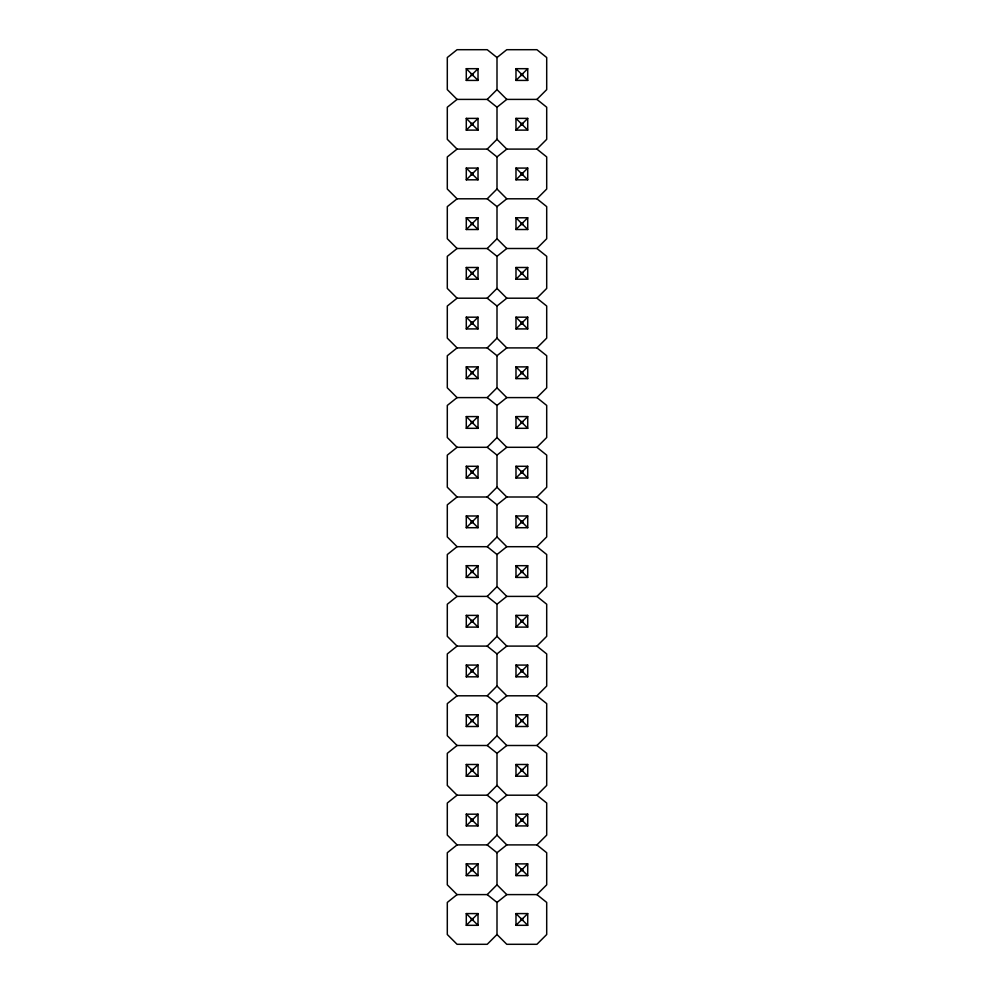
<?xml version="1.0" encoding="UTF-8"?>
<svg xmlns="http://www.w3.org/2000/svg" width="994" height="994" viewBox="0 0 994 994"><rect width="100%" height="100%" fill="white"/><g stroke="black" fill="none" stroke-linecap="round" stroke-linejoin="round"><path stroke-width="1.49" d="M466.285 80.415L471.255 75.445L473.045 75.445L478.015 80.415L466.285 80.415L466.285 68.685L478.015 68.685L478.015 80.415M466.285 68.685L471.255 73.655L473.045 73.655L478.015 68.685M457.078 149.1L447.3 139.322L447.3 107.228L457.078 99.4L487.222 99.4L497 89.622L497 57.528L506.778 49.7L536.922 49.7L546.7 57.528L546.7 89.622L536.922 99.4L506.778 99.4L497 107.228L497 139.322L487.222 149.1L457.078 149.1L447.3 156.928L447.3 189.022L457.078 198.8L487.222 198.8L497 206.628L497 238.722L487.222 248.5L457.078 248.5L447.3 256.328L447.3 288.422L457.078 298.2L487.222 298.2L497 306.028L497 338.122L487.222 347.9L457.078 347.9L447.3 355.728L447.3 387.822L457.078 397.6L487.222 397.6L497 405.428L497 437.522L487.222 447.3L457.078 447.3L447.3 455.128L447.3 487.222L457.078 497L487.222 497L497 504.828L497 536.922L487.222 546.7L457.078 546.7L447.3 554.528L447.3 586.622L457.078 596.4L487.222 596.4L497 604.228L497 636.322L506.778 646.1L536.922 646.1L546.7 653.928L546.7 686.022L536.922 695.8L506.778 695.8L497 703.628L497 735.722L506.778 745.5L536.922 745.5L546.7 753.328L546.7 785.422L536.922 795.2L506.778 795.2L497 803.028L497 835.122L506.778 844.9L536.922 844.9L546.7 852.728L546.7 884.822L536.922 894.6L506.778 894.6L497 902.428L497 934.522L506.778 944.3L536.922 944.3L546.7 934.522L546.7 902.428L536.922 894.6M466.285 130.115L471.255 125.145L473.045 125.145L478.015 130.115L478.015 118.385L466.285 118.385L466.285 130.115L478.015 130.115M466.285 118.385L471.255 123.355L473.045 123.355L478.015 118.385M515.985 80.415L520.955 75.445L522.745 75.445L527.715 80.415L515.985 80.415L515.985 68.685L527.715 68.685L527.715 80.415M515.985 68.685L520.955 73.655L522.745 73.655L527.715 68.685M466.285 179.815L471.255 174.845L471.255 173.055L466.285 168.085L478.015 168.085L478.015 179.815L466.285 179.815L466.285 168.085M471.255 173.055L473.045 173.055L478.015 168.085M515.985 130.115L520.955 125.145L522.745 125.145L527.715 130.115L515.985 130.115L515.985 118.385L527.715 118.385L527.715 130.115M515.985 118.385L520.955 123.355L522.745 123.355L527.715 118.385M487.222 198.8L497 189.022L497 156.928L506.778 149.1L536.922 149.1L546.7 156.928L546.7 189.022L536.922 198.8L506.778 198.8L497 206.628M536.922 149.1L546.7 139.322L546.7 107.228L536.922 99.4M466.285 229.515L471.255 224.545L473.045 224.545L478.015 229.515L466.285 229.515L466.285 217.785L478.015 217.785L478.015 229.515M466.285 217.785L471.255 222.755L473.045 222.755L478.015 217.785M515.985 179.815L520.955 174.845L520.955 173.055L515.985 168.085L527.715 168.085L527.715 179.815L515.985 179.815L515.985 168.085M520.955 173.055L522.745 173.055L527.715 168.085M466.285 279.215L471.255 274.245L473.045 274.245L478.015 279.215L466.285 279.215L466.285 267.485L478.015 267.485L478.015 279.215M466.285 267.485L471.255 272.455L473.045 272.455L478.015 267.485M515.985 229.515L520.955 224.545L522.745 224.545L527.715 229.515L515.985 229.515L515.985 217.785L527.715 217.785L527.715 229.515M515.985 217.785L520.955 222.755L522.745 222.755L527.715 217.785M487.222 298.2L497 288.422L497 256.328L506.778 248.5L536.922 248.5L546.7 256.328L546.7 288.422L536.922 298.2L506.778 298.2L497 306.028M536.922 248.5L546.7 238.722L546.7 206.628L536.922 198.8M466.285 328.915L471.255 323.945L473.045 323.945L478.015 328.915L466.285 328.915L466.285 317.185L478.015 317.185L478.015 328.915M473.045 323.945L473.045 322.155L478.015 317.185M515.985 279.215L520.955 274.245L522.745 274.245L527.715 279.215L515.985 279.215L515.985 267.485L527.715 267.485L527.715 279.215M515.985 267.485L520.955 272.455L522.745 272.455L527.715 267.485M466.285 378.615L471.255 373.645L473.045 373.645L478.015 378.615L466.285 378.615L466.285 366.885L478.015 366.885L478.015 378.615M466.285 366.885L471.255 371.855L473.045 371.855L478.015 366.885M515.985 328.915L520.955 323.945L522.745 323.945L527.715 328.915L515.985 328.915L515.985 317.185L527.715 317.185L527.715 328.915M522.745 323.945L522.745 322.155L527.715 317.185M487.222 397.6L497 387.822L497 355.728L487.222 347.9M497 355.728L506.778 347.9L536.922 347.9L546.7 338.122L546.7 306.028L536.922 298.2M466.285 428.315L471.255 423.345L473.045 423.345L478.015 428.315L466.285 428.315L466.285 416.585L478.015 416.585L478.015 428.315M466.285 416.585L471.255 421.555L473.045 421.555L478.015 416.585M515.985 378.615L520.955 373.645L522.745 373.645L527.715 378.615L515.985 378.615L515.985 366.885L527.715 366.885L527.715 378.615M515.985 366.885L520.955 371.855L522.745 371.855L527.715 366.885M497 405.428L506.778 397.6L536.922 397.6L546.7 387.822L546.7 355.728L536.922 347.9M466.285 478.015L471.255 473.045L473.045 473.045L478.015 478.015L466.285 478.015L466.285 466.285L478.015 466.285L478.015 478.015M466.285 466.285L471.255 471.255L473.045 471.255L478.015 466.285M515.985 428.315L520.955 423.345L522.745 423.345L527.715 428.315L515.985 428.315L515.985 416.585L527.715 416.585L527.715 428.315M515.985 416.585L520.955 421.555L522.745 421.555L527.715 416.585M487.222 497L497 487.222L497 455.128L487.222 447.3M497 455.128L506.778 447.3L536.922 447.3L546.7 437.522L546.7 405.428L536.922 397.6M466.285 527.715L471.255 522.745L473.045 522.745L478.015 527.715L466.285 527.715L466.285 515.985L478.015 515.985L478.015 527.715M466.285 515.985L471.255 520.955L473.045 520.955L478.015 515.985M515.985 478.015L520.955 473.045L522.745 473.045L527.715 478.015L515.985 478.015L515.985 466.285L527.715 466.285L527.715 478.015M515.985 466.285L520.955 471.255L522.745 471.255L527.715 466.285M497 504.828L506.778 497L536.922 497L546.7 487.222L546.7 455.128L536.922 447.3M466.285 577.415L471.255 572.445L473.045 572.445L478.015 577.415L478.015 565.685L466.285 565.685L466.285 577.415L478.015 577.415M466.285 565.685L471.255 570.655L473.045 570.655L478.015 565.685M515.985 527.715L520.955 522.745L522.745 522.745L527.715 527.715L515.985 527.715L515.985 515.985L527.715 515.985L527.715 527.715M515.985 515.985L520.955 520.955L522.745 520.955L527.715 515.985M487.222 596.4L497 586.622L497 554.528L506.778 546.7L536.922 546.7L546.7 554.528L546.7 586.622L536.922 596.4L506.778 596.4L497 604.228M536.922 546.7L546.7 536.922L546.7 504.828L536.922 497M466.285 627.115L471.255 622.145L473.045 622.145L478.015 627.115L466.285 627.115L466.285 615.385L478.015 615.385L478.015 627.115M466.285 615.385L471.255 620.355L473.045 620.355L478.015 615.385M515.985 577.415L520.955 572.445L522.745 572.445L527.715 577.415L527.715 565.685L515.985 565.685L515.985 577.415L527.715 577.415M515.985 565.685L520.955 570.655L522.745 570.655L527.715 565.685M497 703.628L487.222 695.8L457.078 695.8L447.3 686.022L447.3 653.928L457.078 646.1L487.222 646.1L497 636.322M466.285 676.815L471.255 671.845L473.045 671.845L478.015 676.815L466.285 676.815L466.285 665.085L478.015 665.085L478.015 676.815M466.285 665.085L471.255 670.055L473.045 670.055L478.015 665.085M515.985 627.115L520.955 622.145L522.745 622.145L527.715 627.115L515.985 627.115L515.985 615.385L527.715 615.385L527.715 627.115M515.985 615.385L520.955 620.355L522.745 620.355L527.715 615.385M487.222 695.8L497 686.022L497 653.928L506.778 646.1M536.922 646.1L546.7 636.322L546.7 604.228L536.922 596.4M466.285 726.515L471.255 721.545L473.045 721.545L478.015 726.515L466.285 726.515L466.285 714.785L478.015 714.785L478.015 726.515M466.285 714.785L471.255 719.755L473.045 719.755L478.015 714.785M515.985 676.815L520.955 671.845L522.745 671.845L527.715 676.815L515.985 676.815L515.985 665.085L527.715 665.085L527.715 676.815M515.985 665.085L520.955 670.055L522.745 670.055L527.715 665.085M497 803.028L487.222 795.2L457.078 795.2L447.3 785.422L447.3 753.328L457.078 745.5L487.222 745.5L497 735.722M466.285 776.215L471.255 771.245L473.045 771.245L478.015 776.215L466.285 776.215L466.285 764.485L478.015 764.485L478.015 776.215M466.285 764.485L471.255 769.455L473.045 769.455L478.015 764.485M515.985 726.515L520.955 721.545L522.745 721.545L527.715 726.515L515.985 726.515L515.985 714.785L527.715 714.785L527.715 726.515M515.985 714.785L520.955 719.755L522.745 719.755L527.715 714.785M487.222 795.2L497 785.422L497 753.328L506.778 745.5M536.922 745.5L546.7 735.722L546.7 703.628L536.922 695.8M466.285 825.915L471.255 820.945L473.045 820.945L478.015 825.915L466.285 825.915L466.285 814.185L478.015 814.185L478.015 825.915M466.285 814.185L471.255 819.155L473.045 819.155L478.015 814.185M515.985 776.215L520.955 771.245L522.745 771.245L527.715 776.215L527.715 764.485L515.985 764.485L515.985 776.215L527.715 776.215M515.985 764.485L520.955 769.455L522.745 769.455L527.715 764.485M497 902.428L487.222 894.6L457.078 894.6L447.3 884.822L447.3 852.728L457.078 844.9L487.222 844.9L497 835.122M466.285 875.615L471.255 870.645L473.045 870.645L478.015 875.615L466.285 875.615L466.285 863.885L478.015 863.885L478.015 875.615M466.285 863.885L471.255 868.855L473.045 868.855L478.015 863.885M515.985 825.915L520.955 820.945L522.745 820.945L527.715 825.915L527.715 814.185L515.985 814.185L515.985 825.915L527.715 825.915M515.985 814.185L520.955 819.155L522.745 819.155L527.715 814.185M487.222 894.6L497 884.822L497 852.728L506.778 844.9M536.922 844.9L546.7 835.122L546.7 803.028L536.922 795.2M466.285 925.315L471.255 920.345L473.045 920.345L478.015 925.315L466.285 925.315L466.285 913.585L478.015 913.585L478.015 925.315M466.285 913.585L471.255 918.555L473.045 918.555L478.015 913.585M515.985 875.615L520.955 870.645L522.745 870.645L527.715 875.615L515.985 875.615L515.985 863.885L527.715 863.885L527.715 875.615M515.985 863.885L520.955 868.855L522.745 868.855L527.715 863.885M497 934.522L487.222 944.3L457.078 944.3L447.3 934.522L447.3 902.428L457.078 894.6M515.985 925.315L520.955 920.345L522.745 920.345L527.715 925.315L515.985 925.315L515.985 913.585L527.715 913.585L527.715 925.315M515.985 913.585L520.955 918.555L522.745 918.555L527.715 913.585M457.078 198.8L447.3 206.628L447.3 238.722L457.078 248.5M457.078 298.2L447.3 306.028L447.3 338.122L457.078 347.9M457.078 397.6L447.3 405.428L447.3 437.522L457.078 447.3M457.078 497L447.3 504.828L447.3 536.922L457.078 546.7M457.078 596.4L447.3 604.228L447.3 636.322L457.078 646.1M457.078 695.8L447.3 703.628L447.3 735.722L457.078 745.5M457.078 795.2L447.3 803.028L447.3 835.122L457.078 844.9M471.255 174.845L473.045 174.845L478.015 179.815M520.955 174.845L522.745 174.845L527.715 179.815M466.285 317.185L471.255 322.155L473.045 322.155M515.985 317.185L520.955 322.155L522.745 322.155M497 57.528L487.222 49.7L457.078 49.7L447.3 57.528L447.3 89.622L457.078 99.4M487.222 99.4L497 107.228M487.222 149.1L497 156.928M487.222 248.5L497 256.328M487.222 546.7L497 554.528M487.222 646.1L497 653.928M487.222 745.5L497 753.328M487.222 844.9L497 852.728M497 89.622L506.778 99.4M497 139.322L506.778 149.1M497 189.022L506.778 198.8M497 238.722L506.778 248.5M497 288.422L506.778 298.2M497 338.122L506.778 347.9M497 387.822L506.778 397.6M497 437.522L506.778 447.3M497 487.222L506.778 497M497 536.922L506.778 546.7M497 586.622L506.778 596.4M497 686.022L506.778 695.8M497 785.422L506.778 795.2M497 884.822L506.778 894.6M522.745 73.655L522.745 75.445M522.745 123.355L522.745 125.145M522.745 173.055L522.745 174.845M522.745 222.755L522.745 224.545M522.745 272.455L522.745 274.245M522.745 371.855L522.745 373.645M522.745 421.555L522.745 423.345M522.745 471.255L522.745 473.045M522.745 520.955L522.745 522.745M522.745 570.655L522.745 572.445M522.745 620.355L522.745 622.145M522.745 670.055L522.745 671.845M522.745 719.755L522.745 721.545M522.745 769.455L522.745 771.245M522.745 819.155L522.745 820.945M522.745 868.855L522.745 870.645M522.745 918.555L522.745 920.345M520.955 73.655L520.955 75.445M520.955 123.355L520.955 125.145M520.955 222.755L520.955 224.545M520.955 272.455L520.955 274.245M520.955 322.155L520.955 323.945M520.955 371.855L520.955 373.645M520.955 421.555L520.955 423.345M520.955 471.255L520.955 473.045M520.955 520.955L520.955 522.745M520.955 570.655L520.955 572.445M520.955 620.355L520.955 622.145M520.955 670.055L520.955 671.845M520.955 719.755L520.955 721.545M520.955 769.455L520.955 771.245M520.955 819.155L520.955 820.945M520.955 868.855L520.955 870.645M520.955 918.555L520.955 920.345M473.045 73.655L473.045 75.445M473.045 123.355L473.045 125.145M473.045 173.055L473.045 174.845M473.045 222.755L473.045 224.545M473.045 272.455L473.045 274.245M473.045 371.855L473.045 373.645M473.045 421.555L473.045 423.345M473.045 471.255L473.045 473.045M473.045 520.955L473.045 522.745M473.045 570.655L473.045 572.445M473.045 620.355L473.045 622.145M473.045 670.055L473.045 671.845M473.045 719.755L473.045 721.545M473.045 769.455L473.045 771.245M473.045 819.155L473.045 820.945M473.045 868.855L473.045 870.645M473.045 918.555L473.045 920.345M471.255 73.655L471.255 75.445M471.255 123.355L471.255 125.145M471.255 222.755L471.255 224.545M471.255 272.455L471.255 274.245M471.255 322.155L471.255 323.945M471.255 371.855L471.255 373.645M471.255 421.555L471.255 423.345M471.255 471.255L471.255 473.045M471.255 520.955L471.255 522.745M471.255 570.655L471.255 572.445M471.255 620.355L471.255 622.145M471.255 670.055L471.255 671.845M471.255 719.755L471.255 721.545M471.255 769.455L471.255 771.245M471.255 819.155L471.255 820.945M471.255 868.855L471.255 870.645M471.255 918.555L471.255 920.345"/></g></svg>
